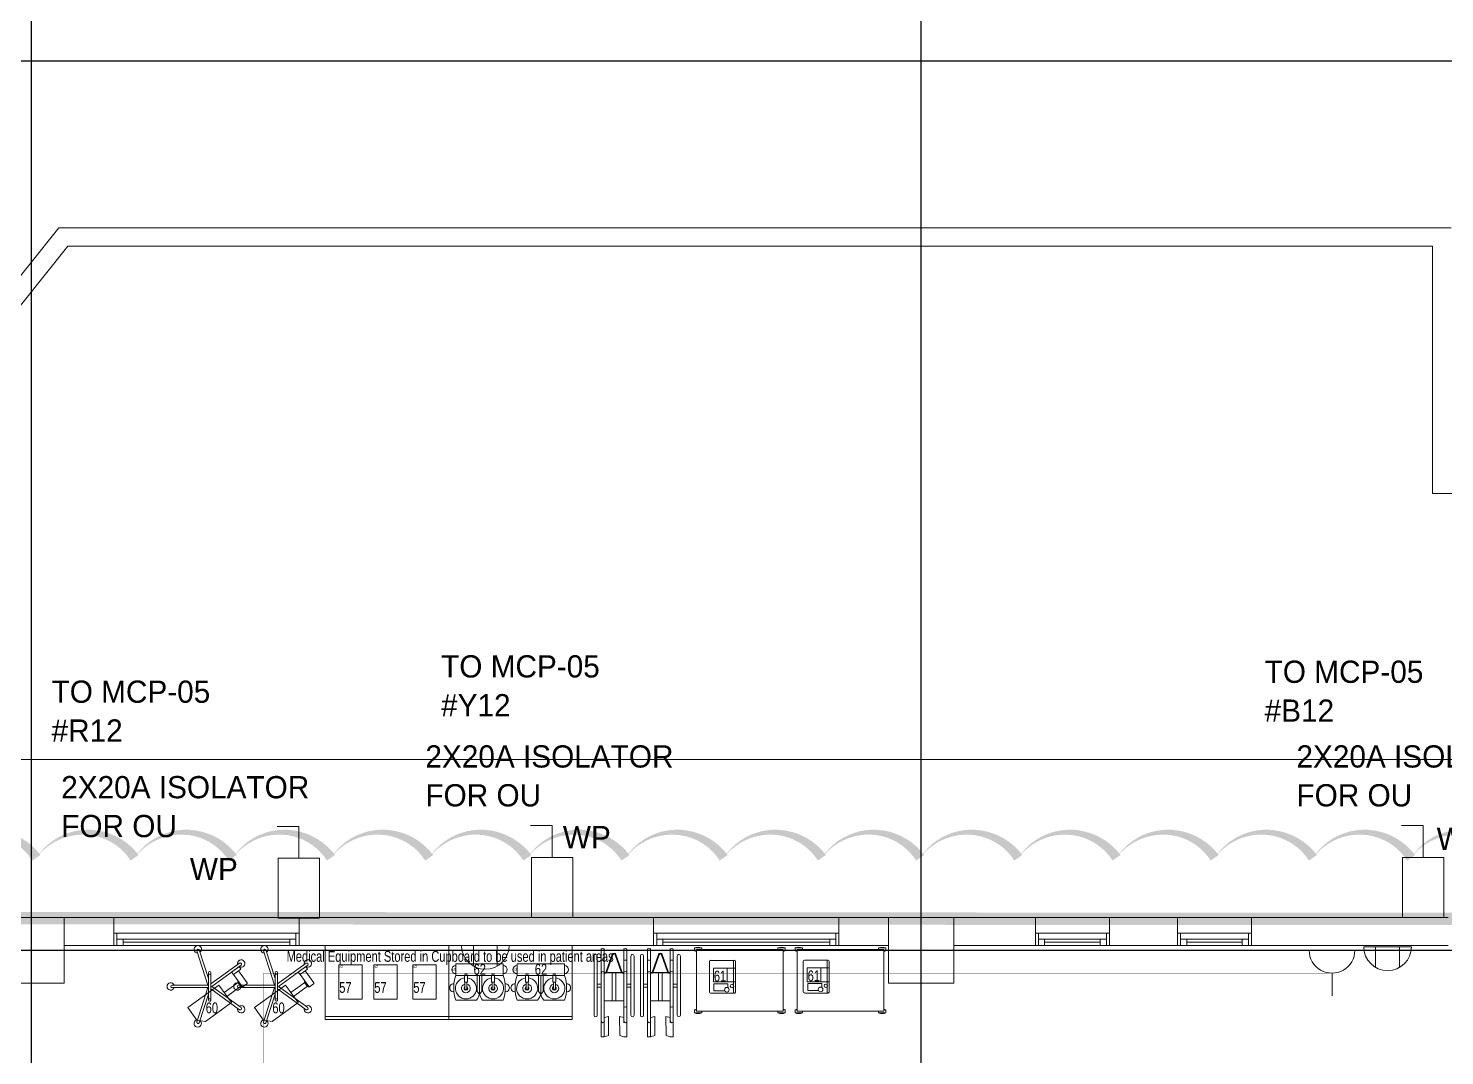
# Model space of a CAD drawing. Header units: metres. Extents: x 75097 to 220695, y -1557923 to -1361206.
# Drawn here: x 122737 to 134201, y -1456091 to -1447773 of the extents above; entities that cross this region are included whole.
import ezdxf

# ---------------------------------------------------------------- set-up
doc = ezdxf.new("R2010")
doc.units = ezdxf.units.M
doc.linetypes.add('DASHED2', pattern=[0.375, 0.25, -0.125])
doc.layers.get('0').update_dxf_attribs({"lineweight": 0})
for name, color, linetype, lineweight in [('A-100 - Copy$0$Aluminum', 8, 'Continuous', 0), ('A-100 - Copy$0$Medical Equipment and Furniture', 8, 'Continuous', 0), ('A-100 - Copy$0$Medical Equipment and Furniture1', 8, 'Continuous', 5), ('A-100 - Copy$0$Proj', 8, 'Continuous', 0), ('A-100 - Copy$0$Structure', 8, 'Continuous', 9), ('A-100 - Copy$0$Walls', 8, 'Continuous', 0)]:
    doc.layers.add(name, color=color, linetype=linetype, lineweight=lineweight)
doc.layers.add('A-100 - Copy$0$axes', color=8, linetype='Continuous')
doc.layers.add('PD-VENT', color=8, linetype='Continuous')
for name, color, linetype, lineweight, true_color in [('E-POWR', 7, 'Continuous', 9, 0x4e7e3e), ('E-POWR-IDEN _1-100_', 7, 'Continuous', 9, 0x4e7e3e), ('REV 01', 7, 'Continuous', 0, 0xe41b4d)]:
    doc.layers.add(name, color=color, linetype=linetype, lineweight=lineweight, true_color=true_color)
doc.styles.add('A-100 - Copy$0$X3G_ENTITY_257CFD', font='swisscl.ttf', dxfattribs={"height": 200})
doc.styles.add('Optima_5', font='', dxfattribs={"height": 3.001645})
doc.styles.get('Optima_5').set_extended_font_data('Optima')

# ---------------------------------------------------------------- blocks, each defined once
blk = doc.blocks.new('NORMAL SOCKET')
at = {"layer": 'E-POWR'}
for p, q in [((0, 308), (0, 615)), ((-308, 0), (308, 0))]:
    blk.add_line(p, q, dxfattribs=at)
blk.add_ellipse((0, 0), major_axis=(33, 306), ratio=1, start_param=4.81904, end_param=7.960633, dxfattribs=at)
blk = doc.blocks.new('GI-041_dwg__U120-3902841-GI-041')
at = {"layer": 'E-POWR', "flags": 128}
blk.add_lwpolyline([(-0.1145, 0), (0.1145, 0), (0.1145, 0.1572), (-0.1145, 0.1572)], close=True, dxfattribs=at)
blk.add_lwpolyline([(0.2354, 0.1613), (0.2354, 0.0786), (0.1145, 0.0786)], dxfattribs=at)
blk = doc.blocks.new('WALL OUTLET')
at = {"layer": 'E-POWR', "extrusion": (9.94399e-05, 4.90741e-07, 1)}
blk.add_line((-193, 0, 0), (193, 0, 0), dxfattribs=at)
blk.add_line((-193, 0, 0), (193, 0, 0), dxfattribs=at)
at = {"layer": 'E-POWR', "extrusion": (9.94399e-05, 4.90741e-07, 1), "elevation": 0}
for points in [[(-97, 0), (-97, 168)], [(97, 0), (97, 168)]]:
    blk.add_lwpolyline(points, dxfattribs=at)
at = {"layer": 'E-POWR', "extrusion": (9.94399e-05, 4.90741e-07, 1)}
blk.add_arc((0, 0, 0), 193, 359.9963, 179.9963, dxfattribs=at)
blk = doc.blocks.new('A-100 - Copy$0$CUPBOARD - GLASS TOP - LOCKABLE - 200x100x60')
at = {"layer": 'A-100 - Copy$0$Medical Equipment and Furniture1'}
blk.add_line((283.182, -205.007, 0), (284.182, -205.007, 0), dxfattribs=at)
at = {"layer": 'A-100 - Copy$0$Medical Equipment and Furniture1', "elevation": 0}
blk.add_lwpolyline([(284.182, -204.432), (283.182, -204.432), (283.182, -205.032), (284.182, -205.032)], close=True, dxfattribs=at)
blk = doc.blocks.new('A-100 - Copy$0$HF14449A-P')
at = {"layer": 'A-100 - Copy$0$Medical Equipment and Furniture1'}
for p, q in [((-0.05, 0), (-0.76, 0)), ((-0.224, 0.058), (-0.703, 0.058)), ((-0.703, 0.032), (-0.224, 0.032)), ((-0.476, 0.032), (-0.476, 0)), ((-0.451, 0.032), (-0.451, 0)), ((-0.05, -0.025), (-0.05, 0)), ((-0.162, -0.025), (-0.76, -0.025)), ((-0.578, -0.041), (-0.716, -0.09)), ((-0.714, -0.096), (-0.576, -0.047)), ((-0.576, -0.162), (-0.714, -0.113)), ((-0.571, -0.044), (-0.571, -0.165)), ((-0.571, -0.09), (-0.341, -0.09)), ((-0.57, -0.025), (-0.57, -0.033)), ((-0.564, -0.035), (-0.564, -0.025)), ((-0.341, -0.184), (-0.341, -0.025)), ((-0.205, -0.025), (-0.214, -0.06)), ((-0.214, -0.06), (-0.059, -0.058)), ((-0.059, -0.058), (-0.05, -0.025)), ((-0.05, -0.183), (-0.76, -0.183)), ((-0.05, -0.208), (-0.759, -0.208)), ((-0.716, -0.119), (-0.578, -0.168)), ((-0.571, -0.119), (-0.341, -0.119)), ((-0.57, -0.176), (-0.57, -0.184)), ((-0.564, -0.184), (-0.564, -0.174)), ((-0.476, -0.24), (-0.476, -0.208)), ((-0.451, -0.24), (-0.451, -0.208)), ((-0.059, -0.149), (-0.214, -0.148)), ((-0.214, -0.148), (-0.205, -0.182)), ((-0.05, -0.183), (-0.059, -0.149)), ((-0.05, -0.208), (-0.05, -0.183)), ((-0.703, -0.24), (-0.224, -0.24)), ((-0.224, -0.266), (-0.703, -0.266))]:
    blk.add_line(p, q, dxfattribs=at)
for centre, radius, start, end in [((-0.703, 0.045), 0.0127, 90, 180), ((-0.703, 0.045), 0.0127, 180, 270), ((-0.224, 0.045), 0.0127, 0, 90), ((-0.224, 0.045), 0.0127, 270, 0), ((-0.711, -0.104), 0.0157, 109.4325, 250.5675), ((-0.711, -0.104), 0.00936, 109.4229, 250.5771), ((-0.566, -0.013), 0.0127, 98.7333, 261.2512), ((-0.585, -0.026), 0.0166, 294.282, 333.3732), ((-0.585, -0.026), 0.023, 292.5926, 337.4074), ((-0.301, -0.013), 0.0127, 279.8278, 82.5002), ((-0.566, -0.195), 0.0127, 98.7488, 261.2667), ((-0.585, -0.183), 0.0166, 26.6268, 65.718), ((-0.585, -0.183), 0.023, 22.5926, 67.4074), ((-0.703, -0.253), 0.0127, 90, 180), ((-0.703, -0.253), 0.0127, 180, 270), ((-0.224, -0.253), 0.0127, 0, 90), ((-0.224, -0.253), 0.0127, 270, 0)]:
    blk.add_arc(centre, radius, start, end, dxfattribs=at)
for centre, ratio, start_param, end_param in [((-0.67, -0.013), 0.078125, 3.141593, 6.498142), ((-0.76, -0.013), 0.241377, 0.152696, 3.141593), ((-0.176, -0.012), 0.964579, 3.250377, 6.096807), ((-0.76, -0.195), 0.241678, 0.147741, 3.289334), ((-0.67, -0.195), 0.078125, 3.141593, 6.498142), ((-0.176, -0.195), 0.964579, 3.252899, 6.098308)]:
    blk.add_ellipse(centre, major_axis=(0, 0.0127), ratio=ratio, start_param=start_param, end_param=end_param, dxfattribs=at)
blk = doc.blocks.new('A-100 - Copy$0$M.107.31.46')
at = {"layer": 'A-100 - Copy$0$Medical Equipment and Furniture1'}
for p, q in [((22587, -489), (22607, -468)), ((22607, -468), (22607, -620)), ((22626, -489), (22607, -468))]:
    blk.add_line(p, q, dxfattribs=at)
for points in [[(22582, -420), (22415, -420)], [(22799, -420), (22632, -420)], [(22509, -620), (22509, -565), (22485, -565), (22485, -620)], [(22505, -515), (22505, -565), (22488, -565), (22488, -515)], [(22587, -489), (22587, -620), (22626, -620), (22626, -489)], [(22729, -620), (22729, -565), (22705, -565), (22705, -620)], [(22709, -515), (22709, -565), (22725, -565), (22725, -515)], [(22415, -620), (22799, -620)], [(22485, -631), (22509, -631)], [(22705, -631), (22729, -631)]]:
    blk.add_lwpolyline(points, dxfattribs=at)
blk.add_lwpolyline([(22415, -714), (22799, -714), (22799, -620), (22415, -620)], close=True, dxfattribs=at)
for centre, radius, start, end in [((22714, -520), 316, 161.5342, 198.4658), ((22497, -515), 85.4, 278.0941, 261.9059), ((22481, -503), 131, 15.8849, 39.5335), ((22733, -503), 131, 140.4665, 164.1151), ((22717, -515), 85.4, 278.0941, 261.9059), ((22499, -520), 316, 341.5342, 18.4658), ((22398, -520), 32.9, 87.02, 272.98), ((22497, -515), 35.4, 283.274, 256.726), ((22497, -515), 15.4, 301.8051, 238.1949), ((22497, -515), 8.13, 0, 180), ((22717, -515), 35.4, 283.274, 256.726), ((22717, -515), 15.4, 301.8051, 238.1949), ((22717, -515), 8.13, 0, 180), ((22815, -520), 32.9, 267.02, 92.98), ((22415, -667), 32.9, 90, 270), ((22799, -667), 32.9, 270, 90)]:
    blk.add_arc(centre, radius, start, end, dxfattribs=at)
blk = doc.blocks.new('A-100 - Copy$0$HF13959B-P')
for p, q in [((0.042, 0.514), (-0.018, 0.514)), ((-0.018, 0.489), (-0.018, 0.514)), ((0, 0.489), (-0.018, 0.489)), ((0, 0.5), (0, 0)), ((0.7, 0.5), (0, 0.5)), ((0.042, 0.5), (0.042, 0.514)), ((0.658, 0.514), (0.718, 0.514)), ((0.658, 0.5), (0.658, 0.514)), ((0.7, 0.5), (0.7, 0)), ((0.7, 0.489), (0.718, 0.489)), ((0.718, 0.489), (0.718, 0.514)), ((0, 0.011), (-0.018, 0.011)), ((-0.018, 0.011), (-0.018, -0.014)), ((0.7, 0), (0, 0)), ((0.7, 0.011), (0.718, 0.011)), ((0.718, 0.011), (0.718, -0.014)), ((0.042, -0.014), (-0.018, -0.014)), ((0.042, 0), (0.042, -0.014)), ((0.658, 0), (0.658, -0.014)), ((0.658, -0.014), (0.718, -0.014))]:
    blk.add_line(p, q)
for centre, start, end in [((0.012, 0.426), 71.0754, 108.9246), ((0.012, 0.576), 251.0754, 262.6441), ((0.688, 0.426), 71.0754, 108.9246), ((0.688, 0.576), 277.3559, 288.9246), ((0.012, -0.076), 97.3559, 108.9246), ((0.688, -0.076), 71.0754, 82.6441), ((0.012, 0.074), 251.0754, 288.9246), ((0.688, 0.074), 251.0754, 288.9246)]:
    blk.add_arc(centre, 0.0925, start, end)
blk = doc.blocks.new('A-100 - Copy$0$HF12177-P')
for p, q in [((0, 0), (-0.172, 0.237)), ((0, 0), (0.172, 0.237)), ((-0.02, -0.007), (-0.189, 0.225)), ((0.02, -0.007), (0.189, 0.225)), ((-0.063, -0.027), (-0.295, -0.102)), ((-0.01, -0.031), (-0.289, -0.121)), ((-0.12, -0.015), (-0.12, -0.019)), ((-0.112, -0.007), (0.112, -0.007)), ((-0.112, -0.027), (0.112, -0.027)), ((-0.1, -0.007), (-0.1, -0.027)), ((-0.01, -0.031), (-0.01, -0.324)), ((0.01, -0.031), (0.01, -0.324)), ((0.01, -0.031), (0.289, -0.121)), ((0.063, -0.027), (0.295, -0.102)), ((0.1, -0.007), (0.1, -0.027)), ((0.12, -0.015), (0.12, -0.019))]:
    blk.add_line(p, q)
for centre, radius, start, end in [((-0.185, 0.238), 0.03, 325.4712, 286.5288), ((-0.182, 0.23), 0.008, 126.3733, 216), ((0, -0.017), 0.315, 125.6267, 126.3733), ((-0.179, 0.233), 0.008, 36, 125.6267), ((0.185, 0.238), 0.03, 253.4712, 214.5288), ((0.179, 0.233), 0.008, 54.3733, 144), ((0, -0.017), 0.315, 53.6267, 54.3733), ((0.182, 0.23), 0.008, 324, 53.6267), ((-0.3, -0.114), 0.03, 37.4712, 358.5288), ((-0.293, -0.11), 0.008, 108, 197.6267), ((0, -0.017), 0.315, 197.6267, 198.3733), ((-0.112, -0.015), 0.008, 90, 180), ((-0.112, -0.019), 0.008, 180, 270), ((0.112, -0.015), 0.008, 0, 90), ((0.112, -0.019), 0.008, 270, 0), ((0.3, -0.114), 0.03, 181.4712, 142.5288), ((0.293, -0.11), 0.008, 342.3733, 72), ((0, -0.017), 0.315, 341.6267, 342.3733), ((-0.291, -0.114), 0.008, 198.3733, 288), ((0.291, -0.114), 0.008, 252, 341.6267), ((0, -0.332), 0.03, 109.4712, 70.5288), ((-0.002, -0.324), 0.008, 180, 269.6267), ((0, -0.017), 0.315, 269.6267, 270.3733), ((0.002, -0.324), 0.008, 270.3733, 0)]:
    blk.add_arc(centre, radius, start, end)
blk = doc.blocks.new('A-100 - Copy$0$MONITOR ARM PLAN')
for p, q in [((0.025, -0.49375, 0), (0.025, -0.18375, 0)), ((0.025, -0.18375, 0), (0.2, -0.18375, 0)), ((0.2, -0.44375, 0), (0.2, -0.18375, 0)), ((0.2, -0.44375, 0), (0.15, -0.49375, 0)), ((0.025, -0.49375, 0), (0.15, -0.49375, 0))]:
    blk.add_line(p, q)
at = {"layer": 'A-100 - Copy$0$Medical Equipment and Furniture1'}
for p, q in [((0.025, 0.0375), (0, 0.0375)), ((0, 0.0375), (0, -0.0375)), ((0.025, 0.0375), (0.025, -0.0375)), ((0.145, 0.0125), (0.025, 0.0125)), ((0.15, 0.0075), (0.15, -0.0325)), ((0.025, -0.0375), (0, -0.0375)), ((0.025, -0.0375), (0.145, -0.0375)), ((0.09375, -0.0375), (0.09375, -0.04)), ((0.09875, -0.045), (0.13875, -0.045)), ((0.1, -0.045), (0.1, -0.18375)), ((0.1375, -0.045), (0.1375, -0.18375)), ((0.14375, -0.0375), (0.14375, -0.04))]:
    blk.add_line(p, q, dxfattribs=at)
for centre, start, end in [((0.145, 0.0075, 0), 0, 90), ((0.09875, -0.04), 180, 270), ((0.13875, -0.04), 270, 360), ((0.145, -0.0325), 270, 0)]:
    blk.add_arc(centre, 0.005, start, end, dxfattribs=at)
blk = doc.blocks.new('A-100 - Copy$0$ME11129-P')
at = {"layer": 'A-100 - Copy$0$Medical Equipment and Furniture1'}
for p, q in [((0, 0.2), (0, 0.009)), ((0.257, 0.21), (0.009, 0.21)), ((0.267, 0.009), (0.267, 0.2)), ((0, 0.016), (0.267, 0.016)), ((0.009, 0), (0.257, 0))]:
    blk.add_line(p, q, dxfattribs=at)
for points in [[(0.062, 0.178), (0.175, 0.178), (0.175, 0.066), (0.062, 0.066)], [(0.062, 0.066), (0.175, 0.066), (0.175, 0), (0.062, 0)]]:
    blk.add_lwpolyline(points, close=True, dxfattribs=at)
blk.add_lwpolyline([(0.222, 0.06), (0.191, 0.06), (0.191, 0.173), (0.247, 0.173), (0.247, 0.086)], dxfattribs=at)
for centre, radius in [((0.208, 0.027), 0.0141), ((0.238, 0.069), 0.0188)]:
    blk.add_circle(centre, radius, dxfattribs=at)
for centre, start, end in [((0.009, 0.2), 90, 180), ((0.257, 0.2), 0, 90), ((0.009, 0.009), 180, 270), ((0.257, 0.009), 270, 0)]:
    blk.add_arc(centre, 0.00939, start, end, dxfattribs=at)
blk = doc.blocks.new('A-100 - Copy')
at = {"layer": 'A-100 - Copy$0$Aluminum'}
for p, q in [((123428.3, -1455097.7, 0), (124928.3, -1455097.7, 0)), ((123453.3, -1455097.7, 0), (123453.3, -1455197.7, 0)), ((123453.3, -1455147.7, 0), (124903.3, -1455147.7, 0)), ((123503.3, -1455147.7, 0), (123503.3, -1455197.7, 0)), ((124853.3, -1455147.7, 0), (124853.3, -1455197.7, 0)), ((124903.3, -1455097.7, 0), (124903.3, -1455197.7, 0)), ((129298.3, -1455097.7), (127798.3, -1455097.7)), ((127823.3, -1455097.7), (127823.3, -1455197.7)), ((129273.3, -1455147.7), (127823.3, -1455147.7)), ((127873.3, -1455147.7), (127873.3, -1455197.7)), ((129223.3, -1455147.7), (129223.3, -1455197.7)), ((129273.3, -1455097.7), (129273.3, -1455197.7)), ((130888.3, -1455097.7), (131488.3, -1455097.7)), ((130913.3, -1455097.7), (130913.3, -1455197.7)), ((130913.3, -1455147.7), (131463.3, -1455147.7)), ((130963.3, -1455147.7), (130963.3, -1455197.7)), ((131413.3, -1455147.7), (131413.3, -1455197.7)), ((131463.3, -1455097.7), (131463.3, -1455197.7)), ((132638.3, -1455097.7), (132038.3, -1455097.7)), ((132063.3, -1455097.7), (132063.3, -1455197.7)), ((132613.3, -1455147.7), (132063.3, -1455147.7)), ((132113.3, -1455147.7), (132113.3, -1455197.7)), ((132563.3, -1455147.7), (132563.3, -1455197.7)), ((132613.3, -1455097.7), (132613.3, -1455197.7)), ((123428.3, -1455197.7, 0), (124928.3, -1455197.7, 0)), ((124853.3, -1455172.7, 0), (123503.3, -1455172.7, 0)), ((129298.3, -1455197.7), (127798.3, -1455197.7)), ((127873.3, -1455172.7), (129223.3, -1455172.7)), ((130888.3, -1455197.7), (131488.3, -1455197.7)), ((131413.3, -1455172.7), (130963.3, -1455172.7)), ((132638.3, -1455197.7), (132038.3, -1455197.7)), ((132113.3, -1455172.7), (132563.3, -1455172.7))]:
    blk.add_line(p, q, dxfattribs=at)
at = {"layer": 'A-100 - Copy$0$axes'}
for p, q in [((122763.3, -1477297.4, 0), (122763.3, -1387547.7, 0)), ((129963.3, -1477297.4, 0), (129963.3, -1387547.7, 0)), ((181015.3, -1448037.7, 2.4), (83877.8, -1448037.7, 2.4)), ((215795, -1455237.7, 2.4), (83877.8, -1455237.7, 2.4))]:
    blk.add_line(p, q, dxfattribs=at)
at = {"layer": 'A-100 - Copy$0$Medical Equipment and Furniture', "elevation": 0}
for points in [[(125249.6, -1455634.4), (125249.6, -1455354.4), (125439.6, -1455354.4), (125439.6, -1455634.4), (125249.6, -1455634.4)], [(125533.4, -1455634.4), (125533.4, -1455354.4), (125723.4, -1455354.4), (125723.4, -1455634.4), (125533.4, -1455634.4)], [(125849.2, -1455634.4), (125849.2, -1455354.4), (126039.2, -1455354.4), (126039.2, -1455634.4), (125849.2, -1455634.4)]]:
    blk.add_lwpolyline(points, dxfattribs=at)
at = {"layer": 'A-100 - Copy$0$Proj'}
for p, q in [((122183.3, -1450387.7, 0), (122983.3, -1449387.7, 0)), ((134253.3, -1449387.7, 0), (122983.3, -1449387.7, 0)), ((122255.4, -1450537.7, 0), (123055.4, -1449537.7, 0)), ((134103.3, -1449537.7, 0), (123055.4, -1449537.7, 0)), ((134103.3, -1449537.7, 0), (134103.3, -1451537.7, 0)), ((134103.3, -1451537.7, 0), (140835, -1451537.7, 0)), ((124928.3, -1454972.7, 0), (123428.3, -1454972.7, 0)), ((127798.3, -1454972.7), (129298.3, -1454972.7)), ((131488.3, -1454972.7), (130888.3, -1454972.7)), ((132038.3, -1454972.7), (132638.3, -1454972.7))]:
    blk.add_line(p, q, dxfattribs=at)
at = {"layer": 'A-100 - Copy$0$Proj', "elevation": 0}
blk.add_lwpolyline([(157571.2, -1442382.7), (157571.2, -1453692.7), (116594.6, -1453692.7), (116594.6, -1442382.7)], close=True, dxfattribs=at)
at = {"layer": 'A-100 - Copy$0$Structure', "elevation": 0}
for points in [[(122498.3, -1455502.7), (123028.3, -1455502.7), (123028.3, -1454972.7), (122498.3, -1454972.7)], [(129698.3, -1455502.7), (130228.3, -1455502.7), (130228.3, -1454972.7), (129698.3, -1454972.7)]]:
    blk.add_lwpolyline(points, close=True, dxfattribs=at)
at = {"layer": 'A-100 - Copy$0$Walls'}
for p, q in [((123428.3, -1454972.7, 0), (123028.3, -1454972.7, 0)), ((123428.3, -1455197.7, 0), (123428.3, -1454972.7, 0)), ((124928.3, -1455197.7, 0), (124928.3, -1454972.7, 0)), ((127798.3, -1454972.7), (124928.3, -1454972.7, 0)), ((127798.3, -1455197.7), (127798.3, -1454972.7)), ((129698.3, -1454972.7, 0), (129298.3, -1454972.7, 0)), ((129298.3, -1455197.7), (129298.3, -1454972.7)), ((130888.3, -1454972.7), (130228.3, -1454972.7)), ((130888.3, -1455197.7), (130888.3, -1454972.7)), ((132038.3, -1454972.7), (131488.3, -1454972.7)), ((131488.3, -1455197.7), (131488.3, -1454972.7)), ((132038.3, -1455197.7), (132038.3, -1454972.7)), ((134228.3, -1454972.7), (132638.3, -1454972.7)), ((132638.3, -1455197.7), (132638.3, -1454972.7)), ((123428.3, -1455197.7, 0), (123028.3, -1455197.7, 0)), ((127798.3, -1455197.7, 0), (124928.3, -1455197.7, 0)), ((129698.3, -1455197.7, 0), (129298.3, -1455197.7, 0)), ((130228.3, -1455197.7), (130888.3, -1455197.7)), ((132038.3, -1455197.7), (131488.3, -1455197.7)), ((134228.3, -1455197.7), (132638.3, -1455197.7))]:
    blk.add_line(p, q, dxfattribs=at)
at = {"layer": 'A-100 - Copy$0$Medical Equipment and Furniture', "extrusion": (-1.92689e-13, -1.39405e-12, -1), "xscale": -1000.000000000002, "yscale": 1000.000000000002, "zscale": -1000.000000000002, "rotation": 90.01496832471715}
for p in [(-124222, -1455529.8, 0), (-124761.4, -1455529.8, 0)]:
    blk.add_blockref('A-100 - Copy$0$HF12177-P', p, dxfattribs=at)
at = {"layer": 'A-100 - Copy$0$Medical Equipment and Furniture', "xscale": -1000, "yscale": 1000, "zscale": 1000}
for p in [(409322.2, -1250765.3, 0), (410322.2, -1250765.3, 0)]:
    blk.add_blockref('A-100 - Copy$0$CUPBOARD - GLASS TOP - LOCKABLE - 200x100x60', p, dxfattribs=at)
at = {"layer": 'A-100 - Copy$0$Medical Equipment and Furniture', "yscale": 1000, "zscale": 1000}
for name, p, xscale, rotation in [('A-100 - Copy$0$HF14449A-P', (127582.2, -1455987.1, 0), 1000, 270), ('A-100 - Copy$0$HF14449A-P', (127957.2, -1455987.1, 0), 1000, 270), ('A-100 - Copy$0$HF13959B-P', (128146.2, -1455230.7, 0), -1000, 180), ('A-100 - Copy$0$HF13959B-P', (128960.8, -1455230.7, 0), -1000, 180), ('A-100 - Copy$0$MONITOR ARM PLAN', (124412.6, -1455391.4, 0), 1000, 305.9850316752795), ('A-100 - Copy$0$MONITOR ARM PLAN', (124952, -1455391.4, 0), 1000, 305.9850316752795)]:
    blk.add_blockref(name, p, dxfattribs=dict(at, xscale=xscale, rotation=rotation))
at = {"layer": 'A-100 - Copy$0$Medical Equipment and Furniture', "rotation": 180}
for p in [(148995.7, -1456060.8, 0), (149491.5, -1456060.8, 0)]:
    blk.add_blockref('A-100 - Copy$0$M.107.31.46', p, dxfattribs=at)
at = {"layer": 'A-100 - Copy$0$Medical Equipment and Furniture', "ltscale": 5000, "extrusion": (-4.19218e-15, -8.55145e-16, -1), "xscale": 1000.000000000002, "yscale": 1000.000000000002, "zscale": 1000.000000000002, "rotation": 270.0001913008751}
for p in [(-128459.9, -1455318.8, 0), (-129219, -1455316.5, 0)]:
    blk.add_blockref('A-100 - Copy$0$ME11129-P', p, dxfattribs=at)
at = {"layer": 'A-100 - Copy$0$Medical Equipment and Furniture', "attachment_point": 2, "style": 'A-100 - Copy$0$X3G_ENTITY_257CFD'}
for s, insert, char_height, width in [('Medical Equipment Stored in Cupboard to be used in patient areas', (126150.9, -1455242.9, 0), 87.473, 3260.537), ('x2', (125268.7, -1455358.9, 0), 21.87, 20.636), ('x2', (125552.4, -1455358.9, 0), 21.87, 20.636), ('x2', (125868.3, -1455358.9, 0), 21.87, 20.636), ('x3', (126180.1, -1455381.3, 0), 21.87, 20.636), ('62', (126390.8, -1455348.5, 0), 87.47, 82.543), ('x3', (126675.9, -1455381.3, 0), 21.87, 20.636), ('62', (126886.6, -1455348.5, 0), 87.47, 82.543), ('57', (125303.4, -1455494.4, 0), 87.47, 82.543), ('57', (125587.1, -1455494.4, 0), 87.47, 82.543), ('57', (125903, -1455494.4, 0), 87.47, 82.543)]:
    blk.add_mtext(s, dxfattribs=dict(at, insert=insert, char_height=char_height, width=width))
at = {"layer": 'A-100 - Copy$0$Medical Equipment and Furniture', "char_height": 87.47, "attachment_point": 2, "style": 'A-100 - Copy$0$X3G_ENTITY_257CFD'}
for s, insert in [('61', (128335.8, -1455402.7, 0)), ('61', (129094.9, -1455400.4, 0)), ('60', (124222.7, -1455660, 0)), ('60', (124762.1, -1455660, 0))]:
    blk.add_mtext(s, dxfattribs=dict(at, insert=insert))

msp = doc.modelspace()

# ---------------------------------------------------------------- linework, layer by layer
at = {"layer": 'E-POWR', "color": 240, "linetype": 'DASHED2', "ltscale": 500, "true_color": 0xf10e52, "const_width": 100, "elevation": 0}
msp.add_lwpolyline([(115314.3, -1421042.7), (122763.3, -1421042.7), (122643.3, -1429852.7), (109455, -1429732.3), (109455, -1447867.7), (115125.3, -1447867.7), (115013.3, -1454972.7), (147820.4, -1454991.2)], dxfattribs=at)
at = {"layer": 'E-POWR', "const_width": 3, "elevation": 0}
msp.add_lwpolyline([(144178.7, -1457030), (144178.7, -1460637.6), (139198.3, -1460637.6), (136701.6, -1460637.6), (132265.4, -1460638.5), (129750.7, -1460638.5), (127228.4, -1460637.6), (124640, -1460637.6), (124640, -1455422.3), (133289.4, -1455422.3)], dxfattribs=at)

# ---------------------------------------------------------------- block references
at = {"color": 85, "xscale": 2127.341102341351, "yscale": 2127.341102341351, "zscale": 2127.341102341351, "rotation": 89.99999999978158}
for p in [(125093.5, -1454734.6, -5), (127144.2, -1454729.1, 0), (134194.8, -1454729.1)]:
    msp.add_blockref('GI-041_dwg__U120-3902841-GI-041', p, dxfattribs=at)
at = {"layer": 'E-POWR', "color": 85, "xscale": 0.6, "yscale": 0.6, "zscale": 0.6, "rotation": 180}
msp.add_blockref('NORMAL SOCKET', (133289.4, -1455237.7, 2.4), dxfattribs=at)
at = {"layer": 'PD-VENT', "color": 85, "xscale": -1, "rotation": 180.003743290953}
for p in [(126436.2, -1455197.7, 0), (133739.1, -1455208.8, 0)]:
    msp.add_blockref('WALL OUTLET', p, dxfattribs=at)

# ---------------------------------------------------------------- texts
at = {"layer": 'E-POWR-IDEN _1-100_', "attachment_point": 1, "rotation": 360, "line_spacing_factor": 1.047943, "style": 'Optima_5'}
for s, insert, char_height, width in [('TO MCP-05 \\P#Y12', (126078, -1452848.6), 180.1, 2475.925), ('TO MCP-05 \\P#B12', (132744.1, -1452892.1), 180.1, 2475.925), ('TO MCP-05 \\P#R12', (122925, -1453053.5), 180.1, 2475.925), ('2X20A ISOLATOR\\PFOR OU', (125951, -1453577.8, 0), 180.099, 2475.925), ('2X20A ISOLATOR\\PFOR OU', (133001.5, -1453577.8, 0), 180.099, 2475.925), ('2X20A ISOLATOR\\PFOR OU', (123003.1, -1453826.7, -5), 180.099, 2475.925), ('WP', (127063.8, -1454231.5), 180.1, 3.637978807091713e-12), ('WP', (134136.9, -1454245.7), 180.1, 3.637978807091713e-12), ('WP', (124044.6, -1454489.3, -5), 180.1, 3.637978807091713e-12)]:
    msp.add_mtext(s, dxfattribs=dict(at, insert=insert, char_height=char_height, width=width))

# ---------------------------------------------------------------- next in the draw order: block references
msp.add_blockref('A-100 - Copy', (0, 0))

# ---------------------------------------------------------------- next in the draw order: linework, layer by layer
at = {"layer": 'REV 01', "color": 3, "elevation": 0}
msp.add_lwpolyline([(122007.7, -1454488.3, 0, 79.5, -0.5205671), (122802.5, -1454488.3, 0, 79.5, -0.5205671), (123597.3, -1454488.3, 0, 79.5, -0.5205671), (124392.1, -1454488.3, 0, 79.5, -0.5205671), (125186.9, -1454488.3, 0, 79.5, -0.5205671), (125981.7, -1454488.3, 0, 79.5, -0.5205671), (126776.5, -1454488.3, 0, 79.5, -0.5205671), (127571.2, -1454488.3, 0, 79.5, -0.5205671), (128366, -1454488.3, 0, 79.5, -0.5205671), (129160.8, -1454488.3, 0, 79.5, -0.5205671), (129955.6, -1454488.3, 0, 79.5, -0.5205671), (130750.4, -1454488.3, 0, 79.5, -0.5205671), (131545.2, -1454488.3, 0, 79.5, -0.5205671), (132340, -1454488.3, 0, 79.5, -0.5205671), (133134.8, -1454488.3, 0, 79.5, -0.5205671), (133929.5, -1454488.3, 0, 79.5, -0.5205671), (134724.3, -1454488.3, 0, 79.5, -0.5205671)], format="xyseb", dxfattribs=at)

doc.saveas('drawing.dxf')
